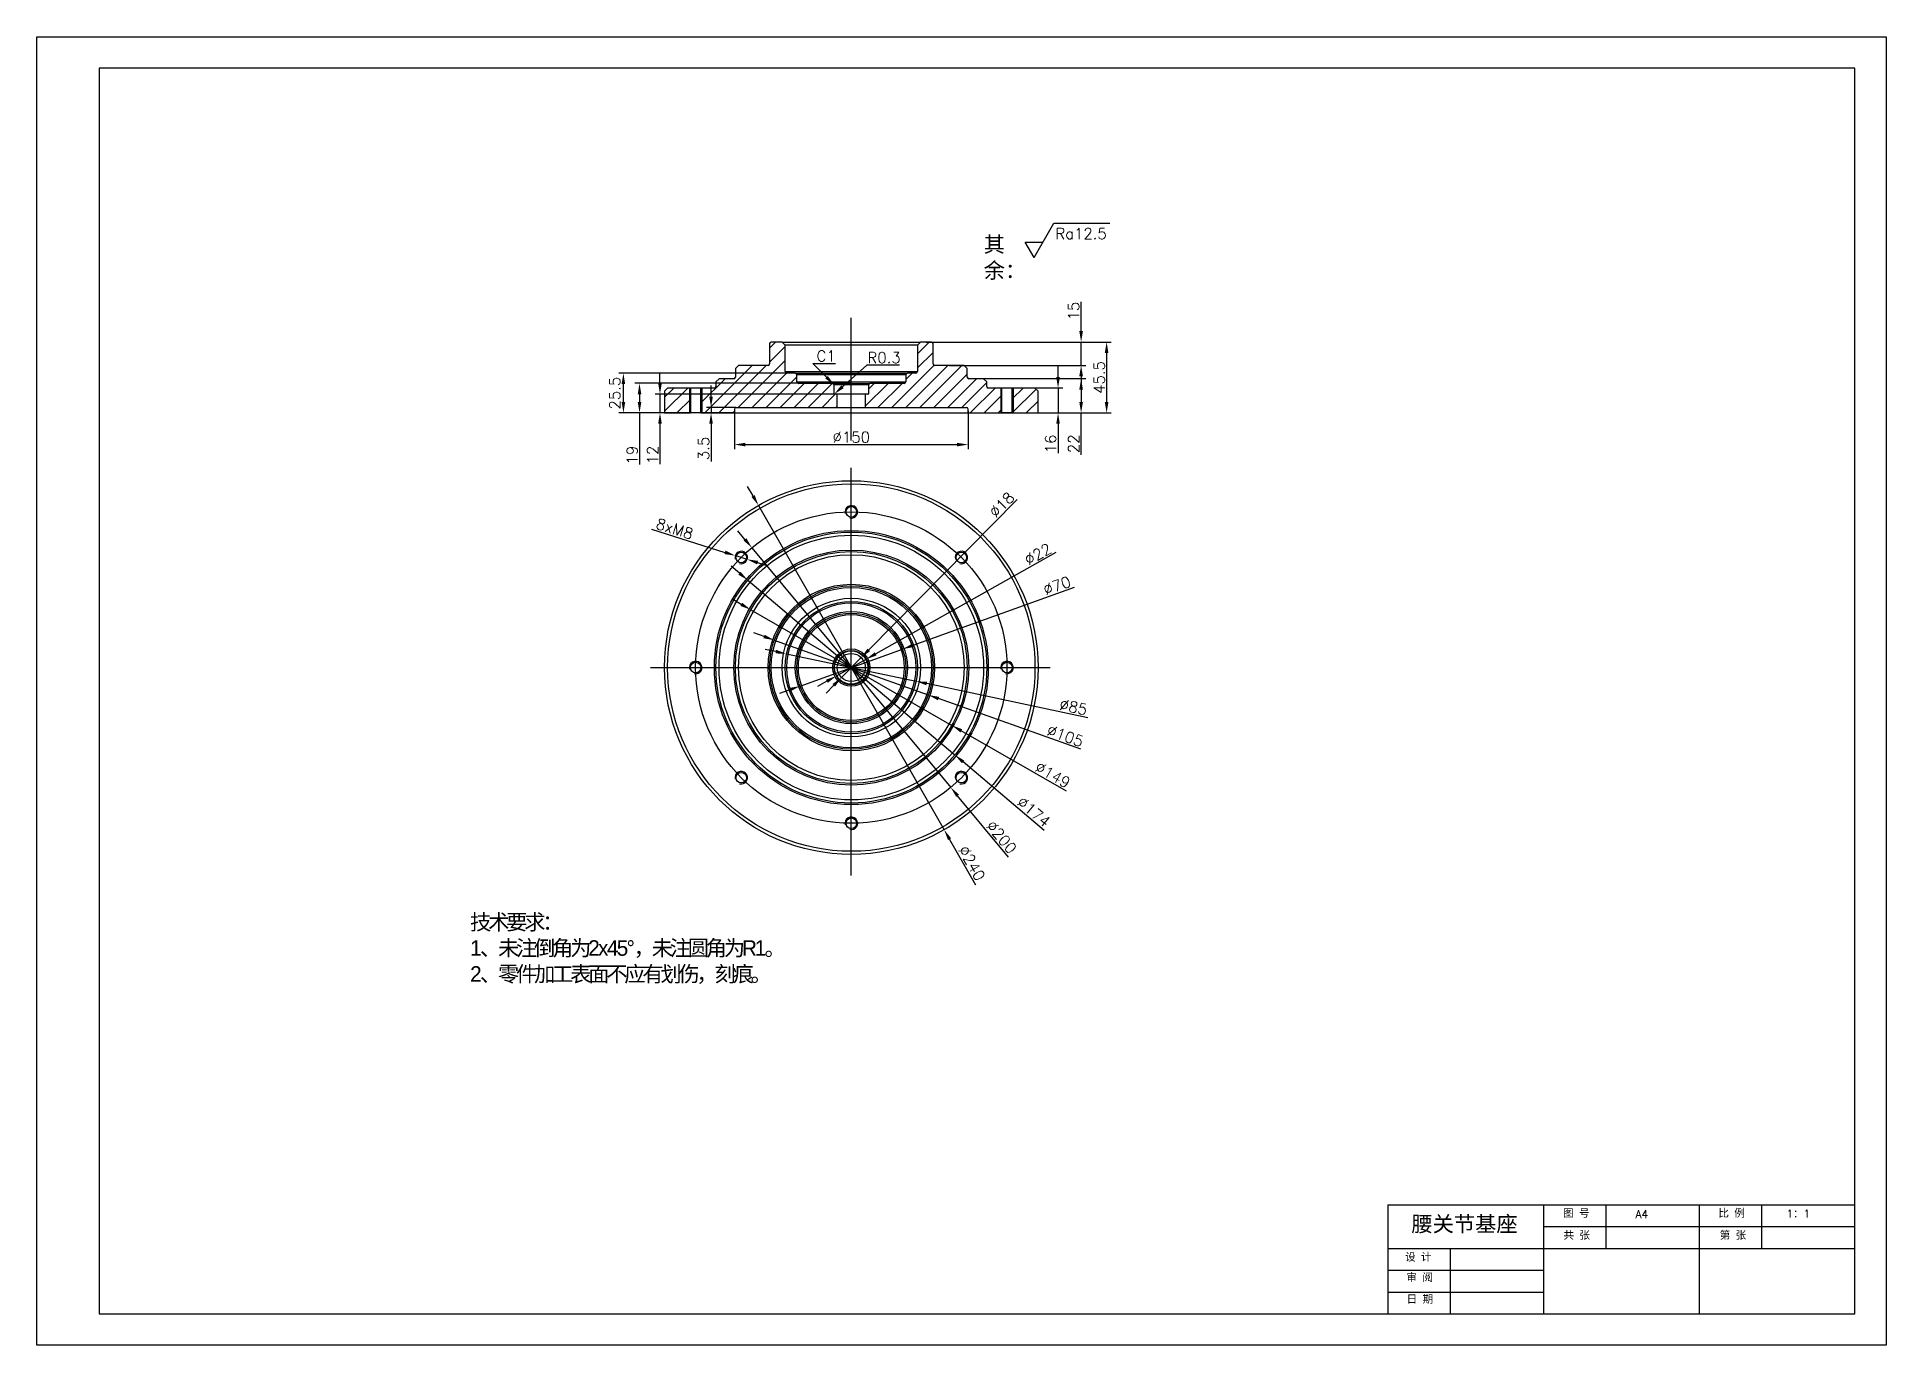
# Model space of a CAD drawing. Header units: millimetres. Extents: x 382 to 976, y -28 to 392.
import ezdxf

# ---------------------------------------------------------------- set-up
doc = ezdxf.new("R2010")
doc.units = ezdxf.units.MM
doc.layers.get('0').update_dxf_attribs({"color": 3})
doc.styles.get("Standard").update_dxf_attribs({"font": 'txt', "bigfont": 'gbcbig.shx'})
doc.styles.add('长仿宋', font='', dxfattribs={"height": 3.5})
doc.styles.get('长仿宋').set_extended_font_data('ChangFangSong')
doc.dimstyles.new('ISO-25', dxfattribs={"dimtxt": 3.5, "dimasz": 3.5, "dimexe": 1.5, "dimexo": 0, "dimtad": 1, "dimlfac": 2, "dimdsep": 46, "dimtxsty": 'Standard', "dimcen": 2.5, "dimadec": 0, "dimazin": 0, "dimtfac": 1, "dimtmove": 0, "dimatfit": 3, "dimfxl": 1, "dimarcsym": 0})
doc.dimstyles.new('副本 ISO-25', dxfattribs={"dimtxt": 3.5, "dimasz": 3.5, "dimexe": 1.5, "dimexo": 0, "dimtad": 1, "dimtoh": 1, "dimlfac": 2, "dimdsep": 46, "dimtxsty": 'Standard', "dimcen": 2.5, "dimadec": 0, "dimazin": 0, "dimtfac": 1, "dimtmove": 0, "dimatfit": 3, "dimfxl": 1, "dimarcsym": 0})
pattern_1 = [(45, (529.3373, 42.6733), (-2.245064, 2.245064), [])]

# ---------------------------------------------------------------- blocks, each defined once
blk = doc.blocks.new('*D4')
at = {"layer": 'Defpoints', "color": 0, "lineweight": -2, "transparency": 16777216}
for p, q in [((611.73, 244.52), (609.99, 247.56)), ((613.47, 241.48), (673.1, 137.35)), ((683.29, 119.56), (674.84, 134.31))]:
    blk.add_line(p, q, dxfattribs=at)
at = {"layer": 'Defpoints', "color": 0, "transparency": 16777216}
for p in [(613.47, 241.48), (673.1, 137.35)]:
    blk.add_point(p, dxfattribs=at)
for points in [[(612.23, 244.81), (611.22, 244.23), (613.47, 241.48)], [(675.35, 134.6), (674.34, 134.02), (673.1, 137.35)]]:
    blk.add_solid(points, dxfattribs=at)
at = {"layer": 'Defpoints', "color": 0, "transparency": 16777216, "insert": (682, 126.6), "char_height": 3.5, "attachment_point": 5, "rotation": 299.80064}
blk.add_mtext('∅240', dxfattribs=at)
blk = doc.blocks.new('*D5')
at = {"layer": 'Defpoints', "color": 0, "lineweight": -2, "transparency": 16777216}
for p, q in [((607.35, 219.71), (604.68, 221.97)), ((610.03, 217.46), (676.54, 161.38)), ((705.29, 137.13), (679.22, 159.12))]:
    blk.add_line(p, q, dxfattribs=at)
at = {"layer": 'Defpoints', "color": 0, "transparency": 16777216}
for p in [(610.03, 217.46), (676.54, 161.38)]:
    blk.add_point(p, dxfattribs=at)
for points in [[(607.73, 220.16), (606.98, 219.27), (610.03, 217.46)], [(679.59, 159.57), (678.84, 158.67), (676.54, 161.38)]]:
    blk.add_solid(points, dxfattribs=at)
at = {"layer": 'Defpoints', "color": 0, "transparency": 16777216, "insert": (701.89, 143.11), "char_height": 3.5, "attachment_point": 5, "rotation": 319.86246}
blk.add_mtext('∅174', dxfattribs=at)
blk = doc.blocks.new('*D6')
at = {"layer": 'Defpoints', "color": 0, "lineweight": -2, "transparency": 16777216}
for p, q in [((607.95, 209.72), (604.92, 211.46)), ((610.99, 207.98), (675.58, 170.86)), ((712.44, 149.68), (678.62, 169.12))]:
    blk.add_line(p, q, dxfattribs=at)
at = {"layer": 'Defpoints', "color": 0, "transparency": 16777216}
for p in [(610.99, 207.98), (675.58, 170.86)]:
    blk.add_point(p, dxfattribs=at)
for points in [[(608.24, 210.22), (607.66, 209.21), (610.99, 207.98)], [(678.91, 169.62), (678.33, 168.61), (675.58, 170.86)]]:
    blk.add_solid(points, dxfattribs=at)
at = {"layer": 'Defpoints', "color": 0, "transparency": 16777216, "insert": (708.02, 154.96), "char_height": 3.5, "attachment_point": 5, "rotation": 330.11885}
blk.add_mtext('∅149', dxfattribs=at)
blk = doc.blocks.new('*D7')
at = {"layer": 'Defpoints', "color": 0, "lineweight": -2, "transparency": 16777216}
for p, q in [((615.25, 199.39), (611.96, 200.56)), ((618.55, 198.21), (668.02, 180.62)), ((717.03, 163.19), (671.31, 179.45))]:
    blk.add_line(p, q, dxfattribs=at)
at = {"layer": 'Defpoints', "color": 0, "transparency": 16777216}
for p in [(618.55, 198.21), (668.02, 180.62)]:
    blk.add_point(p, dxfattribs=at)
for points in [[(615.45, 199.94), (615.06, 198.84), (618.55, 198.21)], [(671.51, 180), (671.12, 178.9), (668.02, 180.62)]]:
    blk.add_solid(points, dxfattribs=at)
at = {"layer": 'Defpoints', "color": 0, "transparency": 16777216, "insert": (712.01, 167.49), "char_height": 3.5, "attachment_point": 5, "rotation": 340.41994}
blk.add_mtext('∅105', dxfattribs=at)
blk = doc.blocks.new('*D8')
at = {"layer": 'Defpoints', "color": 0, "lineweight": -2, "transparency": 16777216}
for p, q in [((619.07, 194.54), (615.65, 195.27)), ((622.49, 193.82), (664.07, 185.02)), ((719.32, 173.32), (667.5, 184.29))]:
    blk.add_line(p, q, dxfattribs=at)
at = {"layer": 'Defpoints', "color": 0, "transparency": 16777216}
for p in [(622.49, 193.82), (664.07, 185.02)]:
    blk.add_point(p, dxfattribs=at)
for points in [[(619.19, 195.11), (618.95, 193.97), (622.49, 193.82)], [(667.62, 184.86), (667.38, 183.72), (664.07, 185.02)]]:
    blk.add_solid(points, dxfattribs=at)
at = {"layer": 'Defpoints', "color": 0, "transparency": 16777216, "insert": (714.63, 176.74), "char_height": 3.5, "attachment_point": 5, "rotation": 348.05017}
blk.add_mtext('∅85', dxfattribs=at)
blk = doc.blocks.new('*D9')
at = {"layer": 'Defpoints', "color": 0, "lineweight": -2, "transparency": 16777216}
for p, q in [((714.86, 215.18), (663.04, 196.53)), ((626.82, 183.49), (659.75, 195.34)), ((623.52, 182.31), (620.23, 181.12))]:
    blk.add_line(p, q, dxfattribs=at)
at = {"layer": 'Defpoints', "color": 0, "transparency": 16777216}
for p in [(659.75, 195.34), (626.82, 183.49)]:
    blk.add_point(p, dxfattribs=at)
for points in [[(662.85, 197.08), (663.24, 195.98), (659.75, 195.34)], [(623.33, 182.85), (623.72, 181.76), (626.82, 183.49)]]:
    blk.add_solid(points, dxfattribs=at)
at = {"layer": 'Defpoints', "color": 0, "transparency": 16777216, "insert": (709.35, 215.72), "char_height": 3.5, "attachment_point": 5, "rotation": 19.79403}
blk.add_mtext('∅70', dxfattribs=at)
blk = doc.blocks.new('*D10')
at = {"layer": 'Defpoints', "color": 0, "lineweight": -2, "transparency": 16777216}
for p, q in [((709.02, 226.36), (651.13, 193.83)), ((638.49, 186.72), (648.08, 192.11)), ((635.44, 185.01), (632.39, 183.29))]:
    blk.add_line(p, q, dxfattribs=at)
at = {"layer": 'Defpoints', "color": 0, "transparency": 16777216}
for p in [(648.08, 192.11), (638.49, 186.72)]:
    blk.add_point(p, dxfattribs=at)
for points in [[(650.84, 194.33), (651.42, 193.32), (648.08, 192.11)], [(635.15, 185.52), (635.72, 184.5), (638.49, 186.72)]]:
    blk.add_solid(points, dxfattribs=at)
at = {"layer": 'Defpoints', "color": 0, "transparency": 16777216, "insert": (703.25, 225.84), "char_height": 3.5, "attachment_point": 5, "rotation": 29.33485}
blk.add_mtext('∅22', dxfattribs=at)
blk = doc.blocks.new('*D11')
at = {"layer": 'Defpoints', "color": 0, "lineweight": -2, "transparency": 16777216}
for p, q in [((696.62, 243.39), (648.91, 195.11)), ((640.12, 186.22), (646.45, 192.62)), ((637.66, 183.73), (635.2, 181.24))]:
    blk.add_line(p, q, dxfattribs=at)
at = {"layer": 'Defpoints', "color": 0, "transparency": 16777216}
for p in [(646.45, 192.62), (640.12, 186.22)]:
    blk.add_point(p, dxfattribs=at)
for points in [[(648.49, 195.52), (649.32, 194.7), (646.45, 192.62)], [(637.25, 184.14), (638.08, 183.32), (640.12, 186.22)]]:
    blk.add_solid(points, dxfattribs=at)
at = {"layer": 'Defpoints', "color": 0, "transparency": 16777216, "insert": (691.62, 241.71), "char_height": 3.5, "attachment_point": 5, "rotation": 45.33997}
blk.add_mtext('∅18', dxfattribs=at)
blk = doc.blocks.new('*D12')
at = {"layer": 'Defpoints', "color": 0, "lineweight": -2, "transparency": 16777216}
for p, q in [((579.11, 233.82), (602.68, 226.42)), ((609.84, 224.17), (606.02, 225.37)), ((613.18, 223.12), (616.52, 222.08))]:
    blk.add_line(p, q, dxfattribs=at)
at = {"layer": 'Defpoints', "color": 0, "transparency": 16777216}
for p in [(606.02, 225.37), (609.84, 224.17)]:
    blk.add_point(p, dxfattribs=at)
for points in [[(602.86, 226.98), (602.51, 225.86), (606.02, 225.37)], [(613.35, 223.68), (613, 222.57), (609.84, 224.17)]]:
    blk.add_solid(points, dxfattribs=at)
at = {"layer": 'Defpoints', "color": 0, "transparency": 16777216, "insert": (586.54, 233.98), "char_height": 3.5, "attachment_point": 5, "rotation": 342.57144}
blk.add_mtext('8xM8', dxfattribs=at)
blk = doc.blocks.new('*D13')
at = {"layer": 'Defpoints', "color": 0, "lineweight": -2, "transparency": 16777216}
for p, q in [((605.78, 271.81), (605.78, 259.52)), ((680.78, 271.81), (680.78, 259.52)), ((609.28, 261.02), (677.28, 261.02))]:
    blk.add_line(p, q, dxfattribs=at)
at = {"layer": 'Defpoints', "color": 0, "transparency": 16777216}
for p in [(605.78, 271.81), (680.78, 271.81), (680.78, 261.02)]:
    blk.add_point(p, dxfattribs=at)
for points in [[(609.28, 261.6), (609.28, 260.43), (605.78, 261.02)], [(677.28, 261.6), (677.28, 260.43), (680.78, 261.02)]]:
    blk.add_solid(points, dxfattribs=at)
at = {"layer": 'Defpoints', "color": 0, "transparency": 16777216, "insert": (643.28, 263.39), "char_height": 3.5, "attachment_point": 5}
blk.add_mtext('%%c150', dxfattribs=at)
blk = doc.blocks.new('*D14')
at = {"layer": 'Defpoints', "color": 0, "lineweight": -2, "transparency": 16777216}
for p, q in [((609.12, 230.59), (606.88, 233.28)), ((611.35, 227.89), (675.22, 150.94)), ((693.82, 128.52), (677.45, 148.25))]:
    blk.add_line(p, q, dxfattribs=at)
at = {"layer": 'Defpoints', "color": 0, "transparency": 16777216}
for p in [(611.35, 227.89), (675.22, 150.94)]:
    blk.add_point(p, dxfattribs=at)
for points in [[(609.57, 230.96), (608.67, 230.21), (611.35, 227.89)], [(677.9, 148.62), (677, 147.88), (675.22, 150.94)]]:
    blk.add_solid(points, dxfattribs=at)
at = {"layer": 'Defpoints', "color": 0, "transparency": 16777216, "insert": (691.53, 135.01), "char_height": 3.5, "attachment_point": 5, "rotation": 309.69082}
blk.add_mtext('∅200', dxfattribs=at)
blk = doc.blocks.new('*D15')
at = {"layer": 'Defpoints', "color": 0, "lineweight": -2, "transparency": 16777216}
for p, q in [((667.28, 293.94), (726.8, 293.94)), ((725.3, 290.44), (725.3, 274.69)), ((686.18, 271.19), (726.8, 271.19))]:
    blk.add_line(p, q, dxfattribs=at)
at = {"layer": 'Defpoints', "color": 0, "transparency": 16777216}
for p in [(667.28, 293.94), (686.18, 271.19), (725.3, 271.19)]:
    blk.add_point(p, dxfattribs=at)
for points in [[(724.72, 290.44), (725.89, 290.44), (725.3, 293.94)], [(724.72, 274.69), (725.89, 274.69), (725.3, 271.19)]]:
    blk.add_solid(points, dxfattribs=at)
at = {"layer": 'Defpoints', "color": 0, "transparency": 16777216, "insert": (722.93, 282.56), "char_height": 3.5, "attachment_point": 5, "rotation": 90}
blk.add_mtext('45.5', dxfattribs=at)
blk = doc.blocks.new('*D16')
at = {"layer": 'Defpoints', "color": 0, "lineweight": -2, "transparency": 16777216}
for p, q in [((709.7, 282.69), (709.7, 286.19)), ((698.63, 279.19), (711.2, 279.19)), ((709.7, 279.19), (709.7, 271.19)), ((698.63, 271.19), (711.2, 271.19)), ((709.7, 267.69), (709.7, 258.27))]:
    blk.add_line(p, q, dxfattribs=at)
at = {"layer": 'Defpoints', "color": 0, "transparency": 16777216}
for p in [(698.63, 279.19), (698.63, 271.19), (709.7, 271.19)]:
    blk.add_point(p, dxfattribs=at)
for points in [[(709.12, 282.69), (710.28, 282.69), (709.7, 279.19)], [(709.12, 267.69), (710.28, 267.69), (709.7, 271.19)]]:
    blk.add_solid(points, dxfattribs=at)
at = {"layer": 'Defpoints', "color": 0, "transparency": 16777216, "insert": (707.33, 261.23), "char_height": 3.5, "attachment_point": 5, "rotation": 90}
blk.add_mtext('16', dxfattribs=at)
blk = doc.blocks.new('*D17')
at = {"layer": 'Defpoints', "color": 0, "lineweight": -2, "transparency": 16777216}
for p, q in [((717.11, 297.44), (717.11, 306.85)), ((667.28, 293.94), (718.61, 293.94)), ((717.11, 286.44), (717.11, 293.94)), ((674.78, 286.44), (718.61, 286.44)), ((717.11, 282.94), (717.11, 279.44))]:
    blk.add_line(p, q, dxfattribs=at)
at = {"layer": 'Defpoints', "color": 0, "transparency": 16777216}
for p in [(667.28, 293.94), (674.78, 286.44), (717.11, 286.44)]:
    blk.add_point(p, dxfattribs=at)
for points in [[(716.53, 297.44), (717.69, 297.44), (717.11, 293.94)], [(716.53, 282.94), (717.69, 282.94), (717.11, 286.44)]]:
    blk.add_solid(points, dxfattribs=at)
at = {"layer": 'Defpoints', "color": 0, "transparency": 16777216, "insert": (714.73, 303.89), "char_height": 3.5, "attachment_point": 5, "rotation": 90}
blk.add_mtext('15', dxfattribs=at)
blk = doc.blocks.new('*D18')
at = {"layer": 'Defpoints', "color": 0, "lineweight": -2, "transparency": 16777216}
for p, q in [((683.41, 282.19), (718.61, 282.19)), ((717.11, 278.69), (717.11, 274.69)), ((683.41, 271.19), (718.61, 271.19)), ((717.11, 257.73), (717.11, 271.19))]:
    blk.add_line(p, q, dxfattribs=at)
at = {"layer": 'Defpoints', "color": 0, "transparency": 16777216}
for p in [(683.41, 282.19), (683.41, 271.19), (717.11, 271.19)]:
    blk.add_point(p, dxfattribs=at)
for points in [[(716.53, 278.69), (717.69, 278.69), (717.11, 282.19)], [(716.53, 274.69), (717.69, 274.69), (717.11, 271.19)]]:
    blk.add_solid(points, dxfattribs=at)
at = {"layer": 'Defpoints', "color": 0, "transparency": 16777216, "insert": (714.73, 261.27), "char_height": 3.5, "attachment_point": 5, "rotation": 90}
blk.add_mtext('22', dxfattribs=at)
blk = doc.blocks.new('*D19')
at = {"layer": 'Defpoints', "color": 0, "lineweight": -2, "transparency": 16777216}
for p, q in [((623.91, 283.94), (568.57, 283.94)), ((570.07, 274.69), (570.07, 280.44)), ((583.28, 271.19), (568.57, 271.19))]:
    blk.add_line(p, q, dxfattribs=at)
at = {"layer": 'Defpoints', "color": 0, "transparency": 16777216}
for p in [(570.07, 283.94), (623.91, 283.94), (583.28, 271.19)]:
    blk.add_point(p, dxfattribs=at)
for points in [[(569.49, 280.44), (570.65, 280.44), (570.07, 283.94)], [(569.49, 274.69), (570.65, 274.69), (570.07, 271.19)]]:
    blk.add_solid(points, dxfattribs=at)
at = {"layer": 'Defpoints', "color": 0, "transparency": 16777216, "insert": (567.32, 277.53), "char_height": 3.5, "attachment_point": 5, "rotation": 90}
blk.add_mtext('25.5', dxfattribs=at)
blk = doc.blocks.new('*D20')
at = {"layer": 'Defpoints', "color": 0, "lineweight": -2, "transparency": 16777216}
for p, q in [((581.82, 280.69), (581.82, 284.19)), ((638.78, 277.19), (580.32, 277.19)), ((581.82, 277.19), (581.82, 271.19)), ((605.78, 271.19), (580.32, 271.19)), ((581.82, 267.69), (581.82, 254.71))]:
    blk.add_line(p, q, dxfattribs=at)
at = {"layer": 'Defpoints', "color": 0, "transparency": 16777216}
for p in [(638.78, 277.19), (581.82, 271.19), (605.78, 271.19)]:
    blk.add_point(p, dxfattribs=at)
for points in [[(581.24, 280.69), (582.4, 280.69), (581.82, 277.19)], [(581.24, 267.69), (582.4, 267.69), (581.82, 271.19)]]:
    blk.add_solid(points, dxfattribs=at)
at = {"layer": 'Defpoints', "color": 0, "transparency": 16777216, "insert": (579.44, 257.67), "char_height": 3.5, "attachment_point": 5, "rotation": 90}
blk.add_mtext('12', dxfattribs=at)
blk = doc.blocks.new('*D21')
at = {"layer": 'Defpoints', "color": 0, "lineweight": -2, "transparency": 16777216}
for p, q in [((643.28, 280.69), (573.75, 280.69)), ((575.25, 277.19), (575.25, 274.69)), ((583.28, 271.19), (573.75, 271.19)), ((575.25, 271.19), (575.25, 254.67))]:
    blk.add_line(p, q, dxfattribs=at)
at = {"layer": 'Defpoints', "color": 0, "transparency": 16777216}
for p in [(643.28, 280.69), (575.25, 271.19), (583.28, 271.19)]:
    blk.add_point(p, dxfattribs=at)
for points in [[(574.67, 277.19), (575.83, 277.19), (575.25, 280.69)], [(574.67, 274.69), (575.83, 274.69), (575.25, 271.19)]]:
    blk.add_solid(points, dxfattribs=at)
at = {"layer": 'Defpoints', "color": 0, "transparency": 16777216, "insert": (572.88, 257.63), "char_height": 3.5, "attachment_point": 5, "rotation": 90}
blk.add_mtext('19', dxfattribs=at)
blk = doc.blocks.new('*D22')
at = {"layer": 'Defpoints', "color": 0, "lineweight": -2, "transparency": 16777216}
for p, q in [((598.23, 276.44), (598.23, 279.94)), ((606.28, 272.94), (596.73, 272.94)), ((605.78, 271.19), (596.73, 271.19)), ((598.23, 272.94), (598.23, 271.19)), ((598.23, 267.69), (598.23, 255.64))]:
    blk.add_line(p, q, dxfattribs=at)
at = {"layer": 'Defpoints', "color": 0, "transparency": 16777216}
for p in [(598.23, 272.94), (605.78, 271.19), (606.28, 272.94)]:
    blk.add_point(p, dxfattribs=at)
for points in [[(597.65, 276.44), (598.81, 276.44), (598.23, 272.94)], [(597.65, 267.69), (598.81, 267.69), (598.23, 271.19)]]:
    blk.add_solid(points, dxfattribs=at)
at = {"layer": 'Defpoints', "color": 0, "transparency": 16777216, "insert": (595.86, 259.77), "char_height": 3.5, "attachment_point": 5, "rotation": 90}
blk.add_mtext('3.5', dxfattribs=at)
blk = doc.blocks.new('粗糙度')
for p, q in [((0, 0), (6.35, 11)), ((6.35, 11), (24.35, 11)), ((-2.89, 5), (2.89, 5)), ((0, 0), (-2.89, 5))]:
    blk.add_line(p, q)
blk.add_attdef('RAA.A', (6.86, 5.95), '', height=3.5)
blk = doc.blocks.new('*D23')
at = {"layer": 'Defpoints', "color": 0, "lineweight": -2, "transparency": 16777216}
for p, q in [((648.23, 286.57), (640.43, 279.57)), ((658.77, 286.57), (648.23, 286.57))]:
    blk.add_line(p, q, dxfattribs=at)
at = {"layer": 'Defpoints', "color": 0, "transparency": 16777216}
for p in [(637.82, 277.24), (637.93, 277.34)]:
    blk.add_point(p, dxfattribs=at)
blk.add_solid([(640.04, 280.01), (640.82, 279.14), (637.82, 277.24)], dxfattribs=at)
at = {"layer": 'Defpoints', "color": 0, "transparency": 16777216, "insert": (653.82, 288.94), "char_height": 3.5, "attachment_point": 5}
blk.add_mtext('R0.3', dxfattribs=at)

msp = doc.modelspace()

# ---------------------------------------------------------------- hatches: boundary and pattern name
at = {"layer": 'Defpoints', "linetype": 'Continuous'}
h = msp.add_hatch(dxfattribs=at)
h.set_pattern_fill('ANSI31', color=0, style=0)
h.set_pattern_definition(pattern_1)
edge = h.paths.add_edge_path(flags=0)
edge.add_line((622.0341, 292.9352), (621.0341, 293.9352))
edge.add_line((621.0341, 293.9352), (617.5341, 293.9352))
edge.add_arc((617.5341, 293.4352), 0.5, 90, 180)
edge.add_line((617.0341, 293.4352), (617.0341, 286.9352))
edge.add_arc((616.5341, 286.9352), 0.5, 270, 360, ccw=False)
edge.add_line((616.5341, 286.4352), (607.0341, 286.4352))
edge.add_line((607.0341, 286.4352), (606.0341, 285.4352))
edge.add_line((606.0341, 285.4352), (606.0341, 282.6852))
edge.add_arc((605.5341, 282.6852), 0.5, 270, 360, ccw=False)
edge.add_line((605.5341, 282.1852), (600.7841, 282.1852))
edge.add_line((600.7841, 282.1852), (599.7841, 281.1852))
edge.add_line((599.7841, 281.1852), (599.7841, 279.6852))
edge.add_arc((599.2841, 279.6852), 0.5, 270, 360, ccw=False)
edge.add_line((599.2841, 279.1852), (594.9841, 279.1852))
edge.add_line((594.9841, 279.1852), (594.9841, 271.1852))
edge.add_line((594.9841, 271.1852), (605.7841, 271.1852))
edge.add_line((605.7841, 271.1852), (605.7841, 272.9352))
edge.add_line((605.7841, 272.9352), (638.7841, 272.9352))
edge.add_line((638.7841, 272.9352), (638.7841, 277.1852))
edge.add_line((638.7841, 277.1852), (637.9341, 277.1852))
edge.add_arc((637.9341, 277.3352), 0.15, 180, 270, ccw=False)
edge.add_line((637.7841, 277.3352), (637.7841, 280.1852))
edge.add_line((637.7841, 280.1852), (637.2841, 280.6852))
edge.add_line((637.2841, 280.6852), (626.2841, 280.6852))
edge.add_arc((626.2841, 281.1852), 0.5, 180, 270, ccw=False)
edge.add_line((625.7841, 281.1852), (625.7841, 283.4352))
edge.add_arc((625.2841, 283.4352), 0.5, 0, 90)
edge.add_line((625.2841, 283.9352), (622.5341, 283.9352))
edge.add_arc((622.5341, 284.4352), 0.5, 180, 270, ccw=False)
edge.add_line((622.0341, 284.4352), (622.0341, 292.9352))
h = msp.add_hatch(dxfattribs=at)
h.set_pattern_fill('ANSI31', color=0, style=0)
h.set_pattern_definition(pattern_1)
edge = h.paths.add_edge_path(flags=0)
edge.add_arc((669.0341, 293.4352), 0.5, 0, 90)
edge.add_line((669.0341, 293.9352), (665.5341, 293.9352))
edge.add_line((665.5341, 293.9352), (664.5341, 292.9352))
edge.add_line((664.5341, 292.9352), (664.5341, 284.4352))
edge.add_arc((664.0341, 284.4352), 0.5, 270, 360, ccw=False)
edge.add_line((664.0341, 283.9352), (661.2841, 283.9352))
edge.add_arc((661.2841, 283.4352), 0.5, 90, 180)
edge.add_line((660.7841, 283.4352), (660.7841, 281.1852))
edge.add_arc((660.2841, 281.1852), 0.5, 270, 360, ccw=False)
edge.add_line((660.2841, 280.6852), (649.2841, 280.6852))
edge.add_line((649.2841, 280.6852), (648.7841, 280.1852))
edge.add_line((648.7841, 280.1852), (648.7841, 277.3352))
edge.add_arc((648.6341, 277.3352), 0.15, 270, 360, ccw=False)
edge.add_line((648.6341, 277.1852), (647.7841, 277.1852))
edge.add_line((647.7841, 277.1852), (647.7841, 272.9352))
edge.add_line((647.7841, 272.9352), (680.7841, 272.9352))
edge.add_line((680.7841, 272.9352), (680.7841, 271.1852))
edge.add_line((680.7841, 271.1852), (691.5841, 271.1852))
edge.add_line((691.5841, 271.1852), (691.5841, 279.1852))
edge.add_line((691.5841, 279.1852), (687.2841, 279.1852))
edge.add_arc((687.2841, 279.6852), 0.5, 180, 270, ccw=False)
edge.add_line((686.7841, 279.6852), (686.7841, 281.1852))
edge.add_line((686.7841, 281.1852), (685.7841, 282.1852))
edge.add_line((685.7841, 282.1852), (681.0341, 282.1852))
edge.add_arc((681.0341, 282.6852), 0.5, 180, 270, ccw=False)
edge.add_line((680.5341, 282.6852), (680.5341, 285.4352))
edge.add_line((680.5341, 285.4352), (679.5341, 286.4352))
edge.add_line((679.5341, 286.4352), (670.0341, 286.4352))
edge.add_arc((670.0341, 286.9352), 0.5, 180, 270, ccw=False)
edge.add_line((669.5341, 286.9352), (669.5341, 293.4352))
h = msp.add_hatch(dxfattribs=at)
h.set_pattern_fill('ANSI31', color=0, style=0)
h.set_pattern_definition(pattern_1)
h.paths.add_polyline_path([(583.2841, 278.1852), (583.2841, 271.1852), (591.5841, 271.1852), (591.5841, 279.1852), (584.2841, 279.1852)], flags=0)
h = msp.add_hatch(dxfattribs=at)
h.set_pattern_fill('ANSI31', color=0, style=0)
h.set_pattern_definition(pattern_1)
h.paths.add_polyline_path([(694.9841, 279.1852), (694.9841, 271.1852), (703.2841, 271.1852), (703.2841, 278.1852), (702.2841, 279.1852)], flags=0)

# ---------------------------------------------------------------- linework, layer by layer
at = {"layer": 'Defpoints', "color": 0}
for p, q in [((381.6842, 391.8951), (975.6842, 391.8951)), ((381.6842, -28.1049), (381.6842, 391.8951)), ((381.6842, 391.8951), (401.6842, 391.8951)), ((975.6842, 391.8951), (975.6842, -28.1049)), ((401.6842, 381.8951), (401.6842, -18.1049)), ((965.6842, 381.8951), (401.6842, 381.8951)), ((965.6842, -18.1049), (965.6842, 381.8951)), ((643.2841, 122.6388), (643.2841, 253.5593)), ((578.7869, 189.417), (707.1283, 189.417)), ((815.6842, 16.8951), (815.6842, -18.1049)), ((815.6842, 16.8951), (965.6842, 16.8951)), ((865.6842, 16.8951), (865.6842, -18.1049)), ((885.6842, 16.8951), (885.6842, 2.8951)), ((915.6842, 16.8951), (915.6842, -18.1049)), ((935.6842, 16.8951), (935.6842, 2.8951)), ((965.6842, -18.1049), (965.6842, 16.8951)), ((865.6842, 9.8951), (965.6842, 9.8951)), ((815.6842, 2.8951), (965.6842, 2.8951)), ((835.6842, 2.8951), (835.6842, -18.1049)), ((815.6842, -4.1049), (865.6842, -4.1049)), ((815.6842, -11.1049), (865.6842, -11.1049)), ((401.6842, -18.1049), (965.6842, -18.1049)), ((815.6842, -18.1049), (965.6842, -18.1049)), ((975.6842, -28.1049), (381.6842, -28.1049))]:
    msp.add_line(p, q, dxfattribs=at)
at = {"layer": 'Defpoints', "color": 0, "ltscale": 0.5}
msp.add_line((643.2841, 262.3715), (643.2841, 301.7562), dxfattribs=at)
at = {"layer": 'Defpoints', "color": 0, "linetype": 'Continuous'}
for p, q in [((617.0341, 293.4352), (617.0341, 286.9352)), ((621.0341, 293.9352), (617.5341, 293.9352)), ((622.0341, 292.9352), (621.0341, 293.9352)), ((621.0341, 293.9352), (665.5341, 293.9352)), ((622.0341, 284.4352), (622.0341, 292.9352)), ((664.5341, 292.9352), (622.0341, 292.9352)), ((665.5341, 293.9352), (664.5341, 292.9352)), ((664.5341, 292.9352), (664.5341, 284.4352)), ((669.0341, 293.9352), (665.5341, 293.9352)), ((669.5341, 286.9352), (669.5341, 293.4352)), ((607.0341, 286.4352), (606.0341, 285.4352)), ((606.0341, 285.4352), (606.0341, 282.6852)), ((616.5341, 286.4352), (607.0341, 286.4352)), ((679.5341, 286.4352), (670.0341, 286.4352)), ((680.5341, 285.4352), (679.5341, 286.4352)), ((680.5341, 282.6852), (680.5341, 285.4352)), ((584.2841, 279.1852), (583.2841, 278.1852)), ((591.5841, 279.1852), (584.2841, 279.1852)), ((591.2841, 279.1852), (591.2841, 271.1852)), ((591.5841, 279.1852), (591.5841, 271.1852)), ((594.9841, 279.1852), (591.5841, 279.1852)), ((594.9841, 271.1852), (594.9841, 279.1852)), ((599.2841, 279.1852), (594.9841, 279.1852)), ((595.2841, 279.1852), (595.2841, 271.1852)), ((600.7841, 282.1852), (599.7841, 281.1852)), ((599.7841, 281.1852), (599.7841, 279.6852)), ((605.5341, 282.1852), (600.7841, 282.1852)), ((622.0341, 284.4352), (664.5341, 284.4352)), ((625.2841, 283.9352), (622.5341, 283.9352)), ((625.2841, 283.9352), (661.2841, 283.9352)), ((625.7841, 281.1852), (625.7841, 283.4352)), ((660.7841, 283.4352), (625.7841, 283.4352)), ((625.7841, 281.1852), (660.7841, 281.1852)), ((637.2841, 280.6852), (626.2841, 280.6852)), ((637.7841, 280.1852), (637.2841, 280.6852)), ((637.2841, 280.6852), (649.2841, 280.6852)), ((637.7841, 277.3352), (637.7841, 280.1852)), ((648.7841, 280.1852), (637.7841, 280.1852)), ((649.2841, 280.6852), (648.7841, 280.1852)), ((648.7841, 280.1852), (648.7841, 277.3352)), ((660.2841, 280.6852), (649.2841, 280.6852)), ((660.7841, 283.4352), (660.7841, 281.1852)), ((664.0341, 283.9352), (661.2841, 283.9352)), ((685.7841, 282.1852), (681.0341, 282.1852)), ((686.7841, 281.1852), (685.7841, 282.1852)), ((686.7841, 279.6852), (686.7841, 281.1852)), ((691.5841, 279.1852), (687.2841, 279.1852)), ((691.2841, 279.1852), (691.2841, 271.1852)), ((691.5841, 279.1852), (691.5841, 271.1852)), ((694.9841, 279.1852), (691.5841, 279.1852)), ((694.9841, 271.1852), (694.9841, 279.1852)), ((702.2841, 279.1852), (694.9841, 279.1852)), ((695.2841, 279.1852), (695.2841, 271.1852)), ((703.2841, 278.1852), (702.2841, 279.1852)), ((583.2841, 278.1852), (583.2841, 271.1852)), ((637.7841, 277.3352), (648.7841, 277.3352)), ((638.7841, 277.1852), (637.9341, 277.1852)), ((638.7841, 272.9352), (638.7841, 277.1852)), ((647.7841, 277.1852), (638.7841, 277.1852)), ((647.7841, 277.1852), (647.7841, 272.9352)), ((648.6341, 277.1852), (647.7841, 277.1852)), ((703.2841, 271.1852), (703.2841, 278.1852)), ((583.2841, 271.1852), (591.5841, 271.1852)), ((594.9841, 271.1852), (591.5841, 271.1852)), ((594.9841, 271.1852), (605.7841, 271.1852)), ((605.7841, 272.4352), (605.7841, 271.1852)), ((605.7841, 271.1852), (680.7841, 271.1852)), ((606.2841, 272.9352), (638.7841, 272.9352)), ((638.7841, 272.9352), (647.7841, 272.9352)), ((647.7841, 272.9352), (680.2841, 272.9352)), ((680.7841, 271.1852), (680.7841, 272.4352)), ((680.7841, 271.1852), (691.5841, 271.1852)), ((694.9841, 271.1852), (691.5841, 271.1852)), ((694.9841, 271.1852), (703.2841, 271.1852))]:
    msp.add_line(p, q, dxfattribs=at)
for centre, radius in [((643.2841, 189.417), 60), ((643.2841, 189.417), 59), ((643.2841, 239.417), 1.7), ((643.2841, 189.417), 44), ((643.2841, 189.417), 43.5), ((643.2841, 189.417), 42.5), ((643.2841, 189.417), 37.75), ((643.2841, 189.417), 37.25), ((607.9287, 224.7723), 1.7), ((678.6394, 224.7723), 1.7), ((643.2841, 189.417), 36.25), ((643.2841, 189.417), 26.75), ((643.2841, 189.417), 26.25), ((643.2841, 189.417), 25.75), ((643.2841, 189.417), 22.25), ((643.2841, 189.417), 21.25), ((643.2841, 189.417), 20.75), ((643.2841, 189.417), 18), ((643.2841, 189.417), 17.5), ((643.2841, 189.417), 17), ((593.2841, 189.417), 1.7), ((643.2841, 189.417), 6), ((643.2841, 189.417), 5.5), ((643.2841, 189.417), 5.35), ((643.2841, 189.417), 4.5), ((693.2841, 189.417), 1.7), ((607.9287, 154.0616), 1.7), ((678.6394, 154.0616), 1.7), ((643.2841, 139.417), 1.7)]:
    msp.add_circle(centre, radius, dxfattribs=at)
at = {"layer": 'Defpoints', "color": 0}
msp.add_circle((643.2841, 189.417), 50, dxfattribs=at)
at = {"layer": 'Defpoints', "color": 0, "linetype": 'Continuous'}
for centre, radius, start, end in [((617.5341, 293.4352), 0.5, 90, 180), ((669.0341, 293.4352), 0.5, 0, 90), ((616.5341, 286.9352), 0.5, 270, 0), ((670.0341, 286.9352), 0.5, 180, 270), ((599.2841, 279.6852), 0.5, 270, 0), ((605.5341, 282.6852), 0.5, 270, 0), ((622.5341, 284.4352), 0.5, 180, 270), ((625.2841, 283.4352), 0.5, 0, 90), ((626.2841, 281.1852), 0.5, 180, 270), ((660.2841, 281.1852), 0.5, 270, 0), ((661.2841, 283.4352), 0.5, 90, 180), ((664.0341, 284.4352), 0.5, 270, 0), ((681.0341, 282.6852), 0.5, 180, 270), ((687.2841, 279.6852), 0.5, 180, 270), ((637.9341, 277.3352), 0.15, 180, 270), ((648.6341, 277.3352), 0.15, 270, 0), ((606.2841, 272.4352), 0.5, 90, 180), ((680.2841, 272.4352), 0.5, 0, 90), ((643.2841, 239.417), 2, 255, 195), ((607.9287, 224.7723), 2, 255, 195), ((678.6394, 224.7723), 2, 255, 195), ((593.2841, 189.417), 2, 255, 195), ((693.2841, 189.417), 2, 255, 195), ((607.9287, 154.0616), 2, 255, 195), ((678.6394, 154.0616), 2, 255, 195), ((643.2841, 139.417), 2, 255, 195)]:
    msp.add_arc(centre, radius, start, end, dxfattribs=at)

# ---------------------------------------------------------------- block references
at = {"layer": 'Defpoints', "color": 0}
msp.add_blockref('粗糙度', (702, 321.0674), dxfattribs=at).add_auto_attribs({'RAA.A': 'Ra12.5'})

# ---------------------------------------------------------------- texts
at = {"layer": 'Defpoints', "color": 0, "char_height": 5, "attachment_point": 1, "style": '长仿宋'}
for s, insert, width in [('其余：', (685.8169, 327.7907), 13.669338), ('{\\T0.75;技术要求：\\P1、未注倒角为2x45°，未注圆角为R1。\\P2、零件加工表面不应有划伤，刻痕。}', (520.8222, 110.2047), 135.349429)]:
    msp.add_mtext(s, dxfattribs=dict(at, insert=insert, width=width))
at = {"layer": 'Defpoints', "color": 0, "insert": (632.1047, 291.2174), "char_height": 3.5, "width": 5.224256, "attachment_point": 1}
msp.add_mtext('C1', dxfattribs=at)
at = {"layer": 'Defpoints', "color": 0, "attachment_point": 1}
for s, width, heights, insert, char_height in [('{\\f宋体|b0|i0|c134|p2;腰关节基座}', 36.640579, [36.6406], (823.2311, 13.2799), 5), ('\\pxqc;{\\fSimSun|b0|i0|c134|p2;图 号}', 15.869132, [0], (868.2303, 15.525), 2.5), ('A4', 10.987425, [10.9874], (895.1565, 15.1482), 2.5), ('\\pxqc;{\\fSimSun|b0|i0|c134|p2;比 例}', 15.869132, [0], (918.1426, 15.525), 2.5), ('1{\\fSimSun|b0|i0|c134|p2;：}1', 15.102663, [0], (943.6743, 15.3334), 2.5), ('\\pxqc;{\\fSimSun|b0|i0|c134|p2;共 张}', 15.869132, [0], (868.378, 8.4449), 2.5), ('\\pxqc;{\\fSimSun|b0|i0|c134|p2;第 张}', 15.869132, [0], (918.5856, 8.4449), 2.5), ('\\pxqc;{\\fSimSun|b0|i0|c134|p2;设 计}', 15.869132, [0], (817.5066, 1.423), 2.5), ('\\pxqc;{\\fSimSun|b0|i0|c134|p2;审 阅}', 15.869132, [0], (817.9334, -5.1432), 2.5), ('\\pxqc;{\\fSimSun|b0|i0|c134|p2;日 期}', 15.869132, [0], (818.0008, -12.0758), 2.5)]:
    msp.add_mtext_dynamic_manual_height_columns(s, width=width, gutter_width=12.5, heights=heights, dxfattribs=dict(at, insert=insert, char_height=char_height))

# ---------------------------------------------------------------- dimensions: what is measured, and where the dimension line sits
at = {"layer": 'Defpoints', "color": 0}
for base, p1, p2, picture, middle in [((717.1097, 286.4352), (667.2841, 293.9352), (674.7841, 286.4352), '*D17', (717.1097, 303.8935)), ((709.701, 271.1852), (698.6341, 279.1852), (698.6341, 271.1852), '*D16', (709.701, 261.2268)), ((575.2514, 271.1852), (643.2841, 280.6852), (583.2841, 271.1852), '*D21', (575.2514, 257.6284)), ((581.8195, 271.1852), (638.7841, 277.1852), (605.7841, 271.1852), '*D20', (581.8195, 257.6724)), ((598.2305, 272.9352), (605.7841, 271.1852), (606.2841, 272.9352), '*D22', (598.2305, 259.7685))]:
    dim = msp.add_linear_dim(base=base, p1=p1, p2=p2, angle=90, dimstyle='ISO-25', dxfattribs=at)
    dim.commit()
    dim.dimension.update_dxf_attribs({"geometry": picture, "text_midpoint": middle, "dimtype": 160})
dim = msp.add_radius_dim(center=(637.9341, 277.3352), mpoint=(637.8224, 277.235), dimstyle='副本 ISO-25', dxfattribs=at)
dim.commit()
dim.dimension.update_dxf_attribs({"geometry": '*D23', "text_midpoint": (653.8161, 286.5666), "dimtype": 164})
dim = msp.add_linear_dim(base=(725.3036, 271.1852), p1=(667.2841, 293.9352), p2=(686.1841, 271.1852), angle=90, dimstyle='ISO-25', dxfattribs=at)
dim.commit()
dim.dimension.update_dxf_attribs({"geometry": '*D15', "text_midpoint": (722.9286, 282.5602)})
for base, p1, p2, override, picture, middle in [((570.0697, 283.9352), (583.2841, 271.1852), (623.9091, 283.9352), {"dimgap": 1}, '*D19', (570.0697, 277.5335)), ((717.1097, 271.1852), (683.4091, 282.1852), (683.4091, 271.1852), {"dimtmove": 1}, '*D18', (715.1797, 261.2738))]:
    dim = msp.add_linear_dim(base=base, p1=p1, p2=p2, angle=90, dimstyle='ISO-25', override=override, dxfattribs=at)
    dim.commit()
    dim.dimension.update_dxf_attribs({"geometry": picture, "text_midpoint": middle, "dimtype": 160})
dim = msp.add_linear_dim(base=(680.7841, 261.0152), p1=(605.7841, 271.8102), p2=(680.7841, 271.8102), dimstyle='ISO-25', override={"dimpost": '%%c<>'}, dxfattribs=at)
dim.commit()
dim.dimension.update_dxf_attribs({"geometry": '*D13', "text_midpoint": (643.2841, 263.3902)})
dim = msp.add_diameter_dim_2p(p1=(613.465, 241.4826), p2=(673.1031, 137.3514), dimstyle='ISO-25', dxfattribs=at)
dim.commit()
dim.dimension.update_dxf_attribs({"geometry": '*D4', "text_midpoint": (681.9975, 126.6)})
for p1, p2, picture, middle in [((640.121, 186.2162), (646.4471, 192.6178), '*D11', (693.3137, 240.0439)), ((611.3518, 227.8921), (675.2163, 150.9419), '*D14', (689.7, 133.4905)), ((638.4893, 186.7225), (648.0788, 192.1115), '*D10', (704.4112, 223.7688)), ((610.0283, 217.4581), (676.5398, 161.3758), '*D5', (700.3549, 141.2949)), ((626.818, 183.4908), (659.7501, 195.3432), '*D9', (710.1525, 213.4832)), ((610.986, 207.975), (675.5821, 170.8589), '*D6', (706.841, 152.8979)), ((618.552, 198.214), (668.0161, 180.62), '*D7', (711.2154, 165.2544)), ((622.4946, 193.8169), (664.0735, 185.0171), '*D8', (714.1413, 174.4206))]:
    dim = msp.add_diameter_dim_2p(p1=p1, p2=p2, dimstyle='ISO-25', dxfattribs=at)
    dim.commit()
    dim.dimension.update_dxf_attribs({"geometry": picture, "text_midpoint": middle, "dimtype": 163})
dim = msp.add_diameter_dim_2p(p1=(609.8369, 224.1733), p2=(606.0205, 225.3713), dimstyle='ISO-25', override={"dimpost": '8xM<>'}, dxfattribs=at)
dim.commit()
dim.dimension.update_dxf_attribs({"geometry": '*D12', "text_midpoint": (585.825, 231.7113), "dimtype": 163})

# ---------------------------------------------------------------- leaders
msp.add_leader([(637.7841, 280.1852), (630.9217, 287.0584), (638.2401, 287.0552)], dimstyle='ISO-25', override={"dimgap": 0.625, "dimtad": 0}, dxfattribs=at)

doc.saveas('drawing.dxf')
